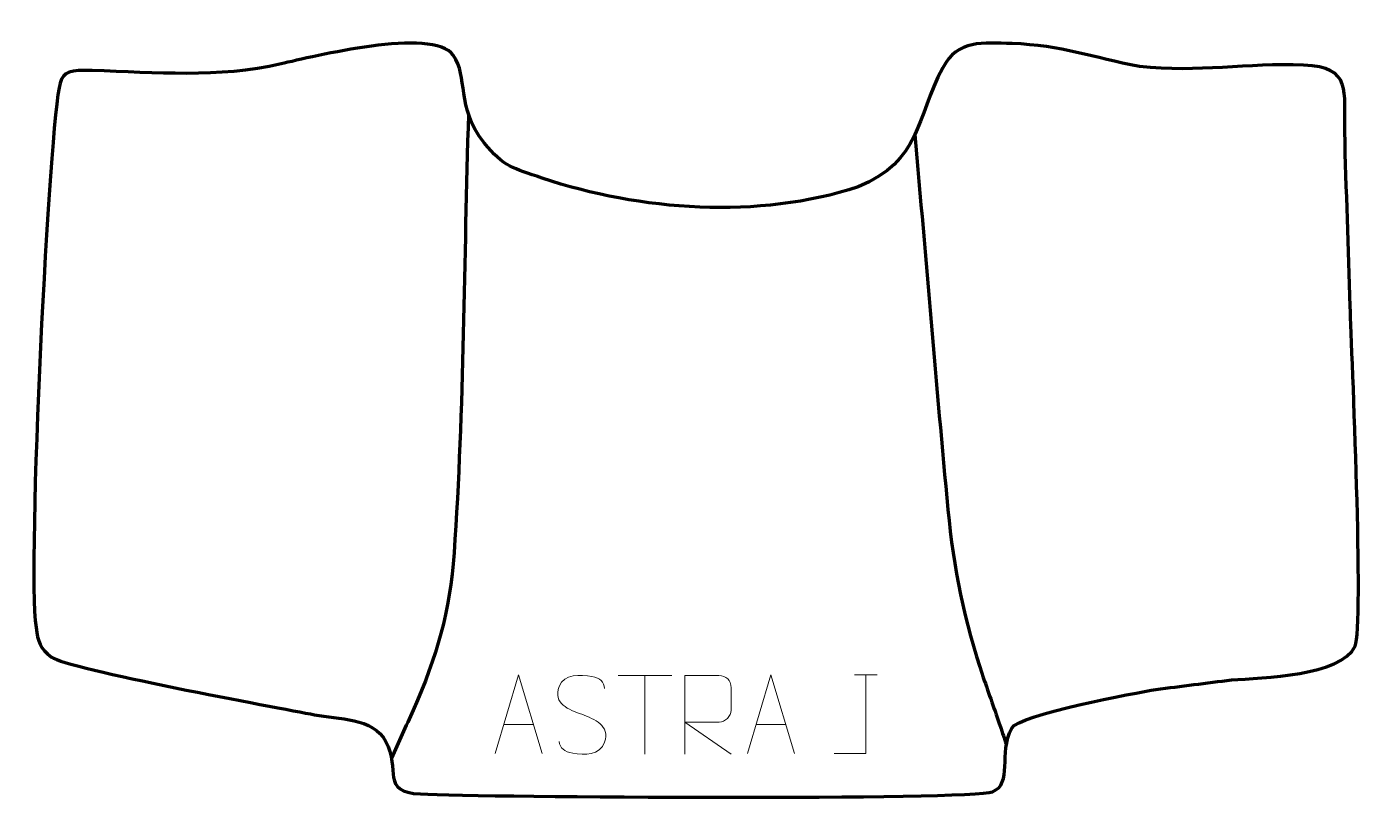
# Model space of a CAD drawing. Header units: millimetres. Extents: x -473 to -49, y 317 to 562.
import ezdxf

# ---------------------------------------------------------------- set-up
doc = ezdxf.new("R2010")
doc.units = ezdxf.units.MM
doc.header["$MEASUREMENT"] = 0
doc.layers.add('layer 2', color=7, linetype='Continuous')
doc.layers.add('layer 3', color=7, linetype='Continuous')

msp = doc.modelspace()

# ---------------------------------------------------------------- linework, layer by layer
at = {"layer": 'layer 2', "color": 142, "lineweight": 158}
for points, knots in [([(-332.9221, 534.4264), (-334.3883, 488.4478), (-334.313, 440.9935), (-337.4821, 395.2541), (-337.4821, 395.2541), (-338.7813, 376.5017), (-342.959, 362.4316), (-350.4644, 345.3122), (-350.4644, 345.3122), (-352.7592, 340.2531), (-355.068, 335.2005), (-357.3627, 330.1414)], [0, 0, 0, 0, 0.25, 0.25, 0.25, 0.25, 0.5, 0.5, 0.5, 0.5, 1, 1, 1, 1]), ([(-191.4013, 527.9305), (-187.9125, 488.3309), (-184.6983, 448.5447), (-180.9217, 408.9913), (-180.9217, 408.9913), (-179.1408, 390.3392), (-175.8083, 373.4509), (-169.7324, 355.7295), (-169.7324, 355.7295), (-167.9424, 350.5086), (-166.0737, 345.3186), (-164.3011, 340.0907), (-164.3011, 340.0907), (-163.6612, 338.1869), (-163.0212, 336.2833), (-162.3813, 334.3796)], [0, 0, 0, 0, 0.2, 0.2, 0.2, 0.2, 0.4, 0.4, 0.4, 0.4, 0.6, 0.6, 0.6, 0.6, 1, 1, 1, 1])]:
    msp.add_open_spline(points, degree=3, knots=knots, dxfattribs=at)
at = {"layer": 'layer 3', "color": 242, "lineweight": 158}
msp.add_open_spline([(-114.9993, 351.9052), (-121.0615, 350.8759), (-158.5745, 343.8645), (-160.7151, 339.6777), (-160.7151, 339.6777), (-164.8918, 331.5086), (-160.3159, 322.065), (-166.7825, 319.4439), (-166.7825, 319.4439), (-173.416, 316.7553), (-327.9188, 317.719), (-348.0983, 318.7557), (-348.0983, 318.7557), (-361.041, 319.4226), (-354.2941, 326.2968), (-359.1736, 335.5172), (-359.1736, 335.5172), (-363.11, 342.9555), (-374.2476, 342.4741), (-381.6882, 343.8784), (-381.6882, 343.8784), (-393.6039, 346.1588), (-459.8209, 358.3324), (-465.098, 362.171), (-465.098, 362.171), (-468.8838, 364.9249), (-469.334, 367.0779), (-470.0138, 371.5971), (-470.0138, 371.5971), (-472.9471, 391.0971), (-465.8186, 531.8043), (-462.3823, 544.2615), (-462.3823, 544.2615), (-461.3883, 547.8657), (-458.9762, 548.4637), (-452.2081, 548.2494), (-452.2081, 548.2494), (-431.8485, 547.6046), (-412.4222, 545.7376), (-392.3372, 550.3219), (-392.3372, 550.3219), (-382.3896, 552.632), (-344.131, 562.1248), (-337.7213, 553.0844), (-337.7213, 553.0844), (-332.7901, 546.1294), (-337.0892, 536.9398), (-327.9053, 525.2891), (-327.9053, 525.2891), (-321.7918, 517.5335), (-318.7983, 517.3446), (-309.5723, 514.0985), (-309.5723, 514.0985), (-278.4618, 503.6854), (-240.8681, 500.9144), (-209.4079, 511.3363), (-209.4079, 511.3363), (-189.3767, 519.6843), (-191.2649, 532.7825), (-182.5601, 549.1197), (-182.5601, 549.1197), (-177.7616, 558.1257), (-169.8927, 556.9959), (-160.5849, 556.8151), (-160.5849, 556.8151), (-144.8416, 556.1758), (-134.9836, 552.3924), (-120.2028, 549.4863), (-120.2028, 549.4863), (-101.4644, 547.4467), (-86.0427, 550.6959), (-68.2028, 549.9457), (-68.2028, 549.9457), (-52.6267, 549.2906), (-55.3813, 541.6656), (-55.1099, 528.8402), (-55.1099, 528.8402), (-54.7197, 510.3977), (-53.8611, 491.8852), (-53.3865, 473.421), (-53.3865, 473.421), (-52.9415, 458.8488), (-48.9455, 371.8642), (-51.8738, 365.6289), (-51.8738, 365.6289), (-56.2962, 356.2123), (-81.1832, 355.6026), (-90.9978, 354.9498), (-90.9978, 354.9498), (-98.9994, 353.9422), (-107.0009, 352.9394), (-114.9993, 351.9052)], degree=3, knots=[0, 0, 0, 0, 0.04166667, 0.04166667, 0.04166667, 0.04166667, 0.08333333, 0.08333333, 0.08333333, 0.08333333, 0.125, 0.125, 0.125, 0.125, 0.16666667, 0.16666667, 0.16666667, 0.16666667, 0.20833333, 0.20833333, 0.20833333, 0.20833333, 0.25, 0.25, 0.25, 0.25, 0.29166667, 0.29166667, 0.29166667, 0.29166667, 0.33333333, 0.33333333, 0.33333333, 0.33333333, 0.375, 0.375, 0.375, 0.375, 0.41666667, 0.41666667, 0.41666667, 0.41666667, 0.45833333, 0.45833333, 0.45833333, 0.45833333, 0.5, 0.5, 0.5, 0.5, 0.54166667, 0.54166667, 0.54166667, 0.54166667, 0.58333333, 0.58333333, 0.58333333, 0.58333333, 0.625, 0.625, 0.625, 0.625, 0.66666667, 0.66666667, 0.66666667, 0.66666667, 0.70833333, 0.70833333, 0.70833333, 0.70833333, 0.75, 0.75, 0.75, 0.75, 0.79166667, 0.79166667, 0.79166667, 0.79166667, 0.83333333, 0.83333333, 0.83333333, 0.83333333, 0.875, 0.875, 0.875, 0.875, 0.91666667, 0.91666667, 0.91666667, 0.91666667, 1, 1, 1, 1], dxfattribs=at)
at = {"layer": 'layer 3', "color": 250, "lineweight": 9}
for points, knots in [([(-324.4571, 331.5726), (-324.4571, 331.5726), (-317.0861, 356.5261), (-317.0861, 356.5261), (-317.0861, 356.5261), (-317.0861, 356.5261), (-309.5162, 331.5726), (-309.5162, 331.5726)], [0, 0, 0, 0, 0.33333333, 0.33333333, 0.33333333, 0.33333333, 1, 1, 1, 1]), ([(-296.9866, 344.0494), (-301.2349, 345.5198), (-306.143, 347.3156), (-304.1379, 352.8359), (-304.1379, 352.8359), (-302.6344, 356.9758), (-297.4208, 356.5873), (-293.8172, 355.9862), (-293.8172, 355.9862), (-290.9566, 355.509), (-290.0919, 354.2958), (-289.7813, 352.2117)], [0, 0, 0, 0, 0.25, 0.25, 0.25, 0.25, 0.5, 0.5, 0.5, 0.5, 1, 1, 1, 1]), ([(-264.324, 331.3988), (-264.324, 331.3988), (-264.324, 356.3523), (-264.324, 356.3523), (-264.324, 356.3523), (-260.7292, 356.3523), (-257.1337, 356.3523), (-253.5385, 356.3523), (-253.5385, 356.3523), (-251.2132, 356.3146), (-249.6559, 354.8246), (-249.66, 352.4582), (-249.66, 352.4582), (-249.6604, 350.4227), (-249.6604, 347.3633), (-249.66, 345.3273), (-249.66, 345.3273), (-249.6665, 343.4518), (-251.4788, 341.51), (-253.4883, 341.4909), (-253.4883, 341.4909), (-253.4883, 341.4909), (-264.324, 341.4909), (-264.324, 341.4909), (-264.324, 341.4909), (-264.324, 341.4909), (-249.6693, 331.3988), (-249.6693, 331.3988)], [0, 0, 0, 0, 0.125, 0.125, 0.125, 0.125, 0.25, 0.25, 0.25, 0.25, 0.375, 0.375, 0.375, 0.375, 0.5, 0.5, 0.5, 0.5, 0.625, 0.625, 0.625, 0.625, 0.75, 0.75, 0.75, 0.75, 1, 1, 1, 1]), ([(-244.4571, 331.5726), (-244.4571, 331.5726), (-237.0861, 356.5261), (-237.0861, 356.5261), (-237.0861, 356.5261), (-237.0861, 356.5261), (-229.5162, 331.5726), (-229.5162, 331.5726)], [0, 0, 0, 0, 0.33333333, 0.33333333, 0.33333333, 0.33333333, 1, 1, 1, 1]), ([(-217.0086, 331.5725), (-217.0086, 331.5725), (-206.9866, 331.5725), (-206.9866, 331.5725), (-206.9866, 331.5725), (-206.9866, 331.5725), (-206.9866, 356.5261), (-206.9866, 356.5261)], [0, 0, 0, 0, 0.33333333, 0.33333333, 0.33333333, 0.33333333, 1, 1, 1, 1]), ([(-296.9866, 344.0493), (-292.968, 342.4026), (-287.9385, 340.5143), (-289.7725, 335.154), (-289.7725, 335.154), (-291.2323, 330.8876), (-296.1431, 331.1443), (-299.8692, 331.699), (-299.8692, 331.699), (-302.6192, 332.1088), (-303.8401, 333.3223), (-304.2181, 335.4345)], [0, 0, 0, 0, 0.25, 0.25, 0.25, 0.25, 0.5, 0.5, 0.5, 0.5, 1, 1, 1, 1])]:
    msp.add_open_spline(points, degree=3, knots=knots, dxfattribs=at)
for points in [[(-285.4856, 356.3288), (-285.4856, 356.3288), (-268.4984, 356.3288), (-268.4984, 356.3288)], [(-276.9918, 331.3988), (-276.9918, 331.3988), (-276.9918, 356.3523), (-276.9918, 356.3523)], [(-210.5707, 356.5261), (-210.5707, 356.5261), (-203.4025, 356.5261), (-203.4025, 356.5261)], [(-321.7345, 340.822), (-321.7345, 340.822), (-312.2388, 340.822), (-312.2388, 340.822)], [(-241.7345, 340.822), (-241.7345, 340.822), (-232.2388, 340.822), (-232.2388, 340.822)]]:
    msp.add_open_spline(points, degree=3, dxfattribs=at)

doc.saveas('drawing.dxf')
